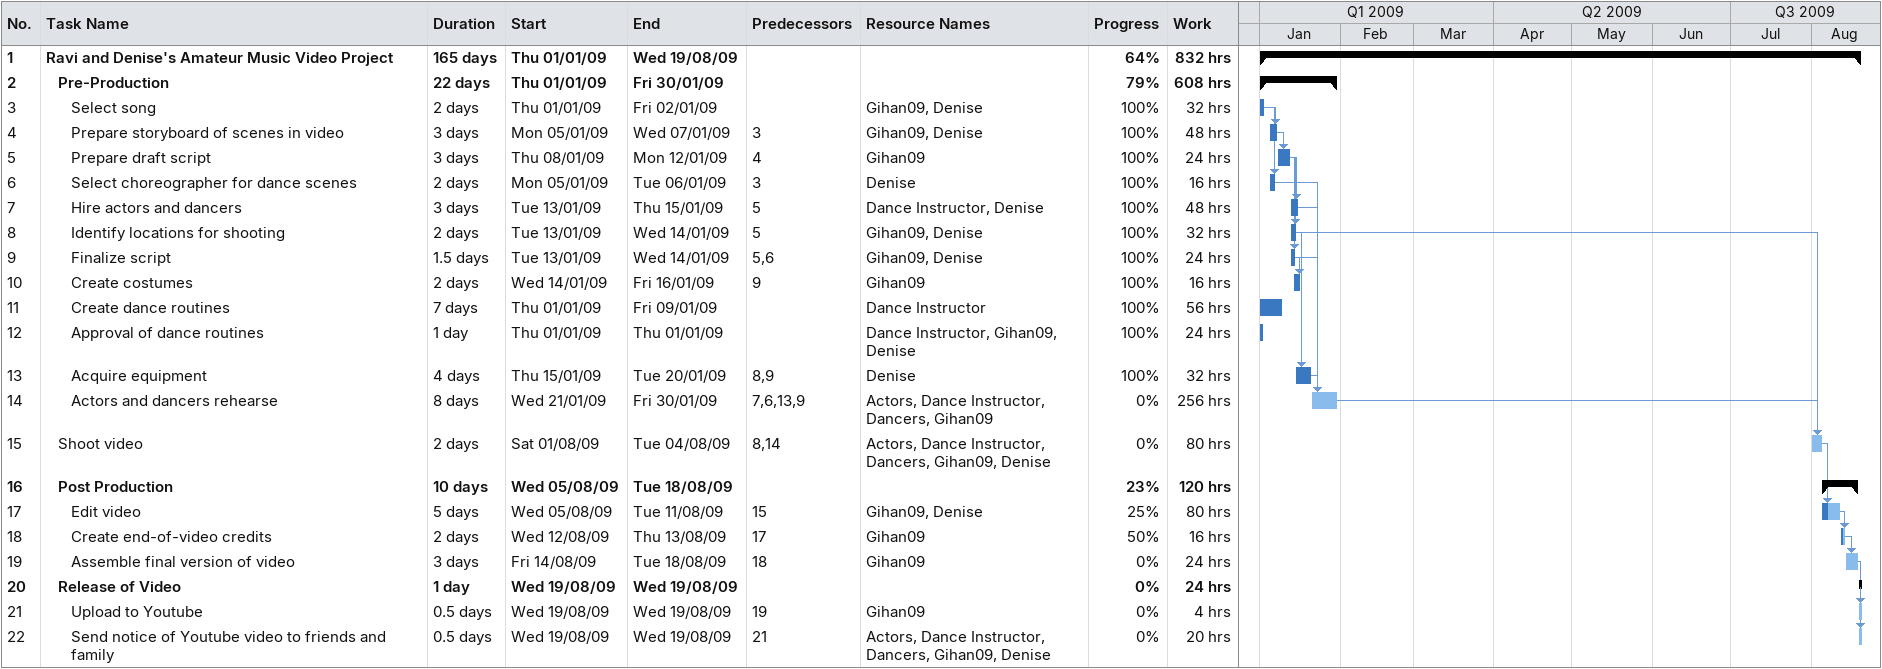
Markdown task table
| ID | Level | Task | Duration | Start | Finish | Predecessors | Resources | % complete | Work (h) |
|---|---|---|---|---|---|---|---|---|---|
| 1 | 1 | **Ravi and Denise's Amateur Music Video Project** | 165d | 2009-01-01 | 2009-08-19 |  |  | 64 | 832 |
| 2 | 2 | **Pre-Production** | 22d | 2009-01-01 | 2009-01-30 |  |  | 79 | 608 |
| 3 | 3 | Select song | 2d | 2009-01-01 | 2009-01-02 |  | Gihan09, Denise | 100 | 32 |
| 4 | 3 | Prepare storyboard of scenes in video | 3d | 2009-01-05 | 2009-01-07 | 3 | Gihan09, Denise | 100 | 48 |
| 5 | 3 | Prepare draft script | 3d | 2009-01-08 | 2009-01-12 | 4 | Gihan09 | 100 | 24 |
| 6 | 3 | Select choreographer for dance scenes | 2d | 2009-01-05 | 2009-01-06 | 3 | Denise | 100 | 16 |
| 7 | 3 | Hire actors and dancers | 3d | 2009-01-13 | 2009-01-15 | 5 | Dance Instructor, Denise | 100 | 48 |
| 8 | 3 | Identify locations for shooting | 2d | 2009-01-13 | 2009-01-14 | 5 | Gihan09, Denise | 100 | 32 |
| 9 | 3 | Finalize script | 1.5d | 2009-01-13 | 2009-01-14 | 5, 6 | Gihan09, Denise | 100 | 24 |
| 10 | 3 | Create costumes | 2d | 2009-01-14 | 2009-01-16 | 9 | Gihan09 | 100 | 16 |
| 11 | 3 | Create dance routines | 7d | 2009-01-01 | 2009-01-09 |  | Dance Instructor | 100 | 56 |
| 12 | 3 | Approval of dance routines | 1d | 2009-01-01 | 2009-01-01 |  | Dance Instructor, Gihan09, Denise | 100 | 24 |
| 13 | 3 | Acquire equipment | 4d | 2009-01-15 | 2009-01-20 | 8, 9 | Denise | 100 | 32 |
| 14 | 3 | Actors and dancers rehearse | 8d | 2009-01-21 | 2009-01-30 | 7, 6, 13, 9 | Actors, Dance Instructor, Dancers, Gihan09 | 0 | 256 |
| 15 | 2 | Shoot video | 2d | 2009-08-01 | 2009-08-04 | 8, 14 | Actors, Dance Instructor, Dancers, Gihan09, Denise | 0 | 80 |
| 16 | 2 | **Post Production** | 10d | 2009-08-05 | 2009-08-18 |  |  | 23 | 120 |
| 17 | 3 | Edit video | 5d | 2009-08-05 | 2009-08-11 | 15 | Gihan09, Denise | 25 | 80 |
| 18 | 3 | Create end-of-video credits | 2d | 2009-08-12 | 2009-08-13 | 17 | Gihan09 | 50 | 16 |
| 19 | 3 | Assemble final version of video | 3d | 2009-08-14 | 2009-08-18 | 18 | Gihan09 | 0 | 24 |
| 20 | 2 | **Release of Video** | 1d | 2009-08-19 | 2009-08-19 |  |  | 0 | 24 |
| 21 | 3 | Upload to Youtube | 0.5d | 2009-08-19 | 2009-08-19 | 19 | Gihan09 | 0 | 4 |
| 22 | 3 | Send notice of Youtube video to friends and family | 0.5d | 2009-08-19 | 2009-08-19 | 21 | Actors, Dance Instructor, Dancers, Gihan09, Denise | 0 | 20 |
